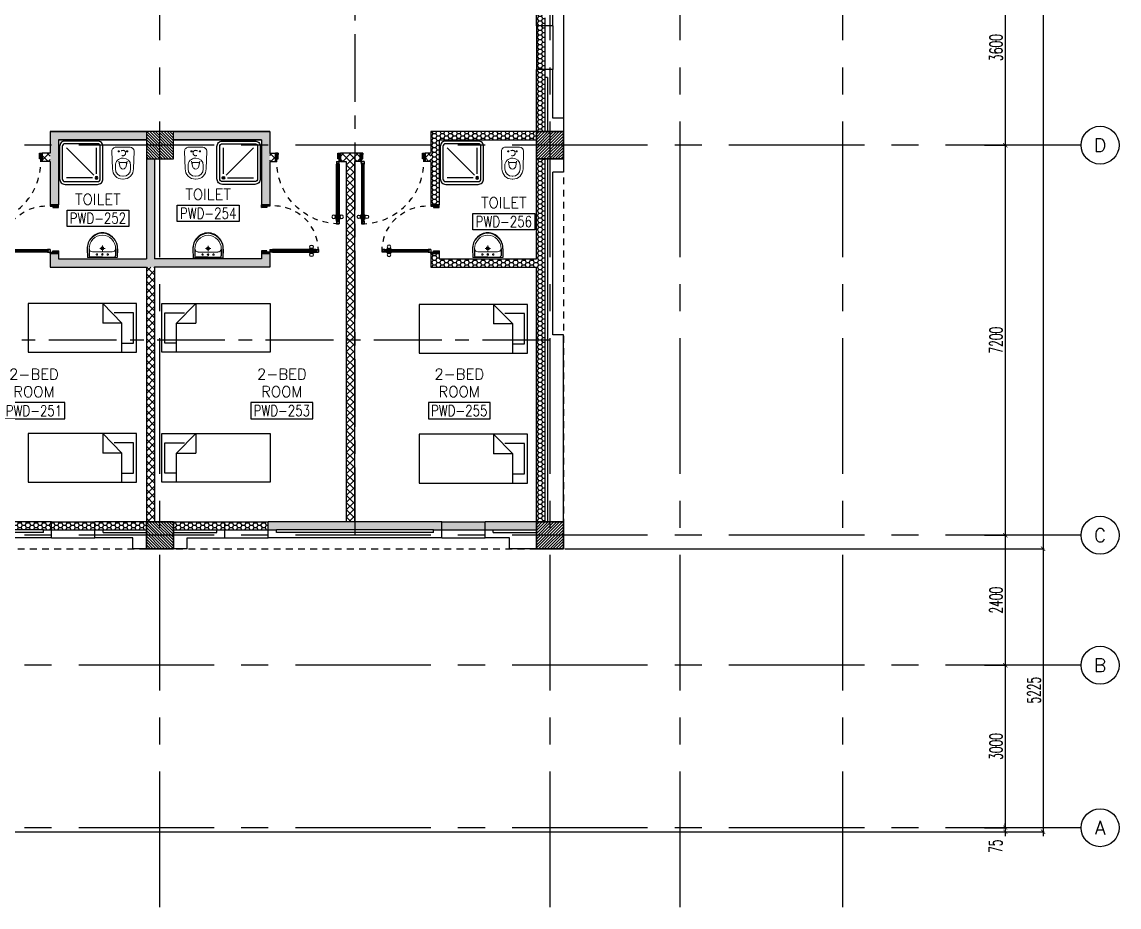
# Model space of a CAD drawing. Extents: x 88852.7 to 88945.7, y 39921.6 to 40001.1.
# Drawn here: x 88925.46 to 88945.71, y 39921.62 to 39937.95 of the extents above; entities that cross this region are included whole.
import ezdxf
from ezdxf.enums import TextEntityAlignment as Align

# ---------------------------------------------------------------- set-up
doc = ezdxf.new("R2010")
doc.units = 0
doc.header["$MEASUREMENT"] = 0
doc.header["$PDMODE"] = 34
for name, pattern in [('CENTER', [2, 1.25, -0.25, 0.25, -0.25]), ('CENTERX2', [4, 2.5, -0.5, 0.5, -0.5]), ('DASHED', [0.75, 0.5, -0.25]), ('HIDDEN', [0.375, 0.25, -0.125]), ('HIDDEN2', [0.1875, 0.125, -0.0625])]:
    doc.linetypes.add(name, pattern=pattern)
doc.layers.get('0').update_dxf_attribs({"linetype": 'CONTINUOUS'})
doc.layers.get('DEFPOINTS').update_dxf_attribs({"linetype": 'CONTINUOUS'})
for name, color, linetype in [('AX-CR', 2, 'CONTINUOUS'), ('AX-DIM', 4, 'CONTINUOUS'), ('AX-TXT', 2, 'CONTINUOUS'), ('AXES', 11, 'CENTERX2'), ('AXES1', 11, 'CENTER'), ('COL', 2, 'CONTINUOUS'), ('DOOR', 7, 'CONTINUOUS'), ('FIX', 3, 'CONTINUOUS'), ('FUR', 4, 'CONTINUOUS'), ('HAT', 8, 'CONTINUOUS'), ('HIDDEN', 9, 'HIDDEN2'), ('INSUL', 4, 'CONTINUOUS'), ('PROJ-L', 3, 'CONTINUOUS'), ('RM-BOX', 4, 'CONTINUOUS'), ('RM-NAME', 2, 'CONTINUOUS'), ('RM-NO', 2, 'CONTINUOUS'), ('WALL', 2, 'CONTINUOUS'), ('WallType', 11, 'CONTINUOUS'), ('WallType2', 3, 'CONTINUOUS'), ('WIN', 3, 'CONTINUOUS')]:
    doc.layers.add(name, color=color, linetype=linetype)
doc.styles.add('ROMANS', font='ROMANS.shx', dxfattribs={"width": 0.6})
doc.dimstyles.new('DIM-OUT', dxfattribs={"dimscale": 0, "dimtxt": 0.24, "dimasz": 0.08, "dimexe": 0.02, "dimexo": 0.02, "dimgap": 0.05, "dimtad": 1, "dimdec": 0, "dimlfac": 1000, "dimzin": 0, "dimdsep": 46, "dimtxsty": 'ROMANS', "dimblk1": 'ARCHTICK', "dimblk2": 'ARCHTICK', "dimsah": 1, "dimcen": 0.01, "dimdle": 0.08, "dimclrd": 4, "dimclre": 4, "dimclrt": 2, "dimadec": 0, "dimazin": 0, "dimtp": 2, "dimtm": 2, "dimtfac": 0.114286, "dimtdec": 0, "dimtix": 1, "dimtmove": 2, "dimatfit": 3, "dimldrblk": 'ARCHTICK', "dimfxl": 0, "dimtolj": 1, "dimtzin": 0, "dimarcsym": 0})
pattern_1 = [(0, (0, 0), (0.075, 0.04330127), [0.05, -0.1]), (120, (0, 0), (-0.074999999836, 0.043301270284), [0.05, -0.1]), (60, (0, 0), (1.64e-10, 0.086602540284), [-0.1, 0.05])]

# ---------------------------------------------------------------- blocks, each defined once
blk = doc.blocks.new('_ARCHTICK')
at = {"color": 0, "linetype": 'ByBlock', "const_width": 0.15}
blk.add_lwpolyline([(-0.5, -0.5), (0.5, 0.5)], dxfattribs=at)
blk = doc.blocks.new('*D597')
at = {"layer": 'AX-DIM', "color": 4, "lineweight": -2}
for p, q in [((88944.31, 39928.31), (88944.31, 39922.925)), ((88943.63, 39928.23), (88944.33, 39928.23)), ((88903.54, 39923.005), (88944.33, 39923.005))]:
    blk.add_line(p, q, dxfattribs=at)
at = {"layer": 'DEFPOINTS', "color": 0}
for p in [(88943.61, 39928.23), (88903.52, 39923.005), (88944.31, 39923.005)]:
    blk.add_point(p, dxfattribs=at)
at = {"layer": 'AX-DIM', "color": 4, "lineweight": -2, "xscale": 0.08, "yscale": 0.08, "zscale": 0.08}
for p, rotation in [((88944.31, 39928.23), 90), ((88944.31, 39923.005), 270)]:
    blk.add_blockref('_ARCHTICK', p, dxfattribs=dict(at, rotation=rotation))
at = {"layer": 'AX-DIM', "color": 2, "insert": (88944.14, 39925.617), "char_height": 0.24, "attachment_point": 5, "rotation": 90, "style": 'ROMANS'}
blk.add_mtext('\\A1;5225', dxfattribs=at)
blk = doc.blocks.new('*D622')
at = {"layer": 'AX-DIM', "color": 4, "lineweight": -2}
for p, q in [((88943.23, 39939.28), (88943.63, 39939.28)), ((88943.61, 39939.36), (88943.61, 39935.6)), ((88943.23, 39935.68), (88943.63, 39935.68))]:
    blk.add_line(p, q, dxfattribs=at)
at = {"layer": 'DEFPOINTS', "color": 0}
for p in [(88943.21, 39939.28), (88943.21, 39935.68), (88943.61, 39935.68)]:
    blk.add_point(p, dxfattribs=at)
at = {"layer": 'AX-DIM', "color": 4, "lineweight": -2, "xscale": 0.08, "yscale": 0.08, "zscale": 0.08}
for p, rotation in [((88943.61, 39939.28), 90), ((88943.61, 39935.68), 270)]:
    blk.add_blockref('_ARCHTICK', p, dxfattribs=dict(at, rotation=rotation))
at = {"layer": 'AX-DIM', "color": 2, "insert": (88943.44, 39937.48), "char_height": 0.24, "attachment_point": 5, "rotation": 90, "style": 'ROMANS'}
blk.add_mtext('\\A1;3600', dxfattribs=at)
blk = doc.blocks.new('*D625')
at = {"layer": 'AX-DIM', "color": 4, "lineweight": -2}
for p, q in [((88943.23, 39923.08), (88943.63, 39923.08)), ((88943.23, 39923.005), (88943.63, 39923.005)), ((88943.61, 39923.08), (88943.61, 39923.16)), ((88943.61, 39923.08), (88943.61, 39923.005)), ((88943.61, 39923.005), (88943.61, 39922.925))]:
    blk.add_line(p, q, dxfattribs=at)
at = {"layer": 'DEFPOINTS', "color": 0}
for p in [(88943.21, 39923.08), (88943.21, 39923.005), (88943.61, 39923.005)]:
    blk.add_point(p, dxfattribs=at)
at = {"layer": 'AX-DIM', "color": 4, "lineweight": -2, "xscale": 0.08, "yscale": 0.08, "zscale": 0.08}
for p, rotation in [((88943.61, 39923.08), 270), ((88943.61, 39923.005), 90)]:
    blk.add_blockref('_ARCHTICK', p, dxfattribs=dict(at, rotation=rotation))
at = {"layer": 'AX-DIM', "color": 2, "insert": (88943.435, 39922.74), "char_height": 0.24, "attachment_point": 5, "rotation": 90, "style": 'ROMANS'}
blk.add_mtext('\\A1;75', dxfattribs=at)
blk = doc.blocks.new('*D626')
at = {"layer": 'AX-DIM', "color": 4, "lineweight": -2}
for p, q in [((88943.23, 39926.08), (88943.63, 39926.08)), ((88943.61, 39926.16), (88943.61, 39923)), ((88943.23, 39923.08), (88943.63, 39923.08))]:
    blk.add_line(p, q, dxfattribs=at)
at = {"layer": 'DEFPOINTS', "color": 0}
for p in [(88943.21, 39926.08), (88943.21, 39923.08), (88943.61, 39923.08)]:
    blk.add_point(p, dxfattribs=at)
at = {"layer": 'AX-DIM', "color": 4, "lineweight": -2, "xscale": 0.08, "yscale": 0.08, "zscale": 0.08}
for p, rotation in [((88943.61, 39926.08), 90), ((88943.61, 39923.08), 270)]:
    blk.add_blockref('_ARCHTICK', p, dxfattribs=dict(at, rotation=rotation))
at = {"layer": 'AX-DIM', "color": 2, "insert": (88943.44, 39924.58), "char_height": 0.24, "attachment_point": 5, "rotation": 90, "style": 'ROMANS'}
blk.add_mtext('\\A1;3000', dxfattribs=at)
blk = doc.blocks.new('*D627')
at = {"layer": 'AX-DIM', "color": 4, "lineweight": -2}
for p, q in [((88943.23, 39928.48), (88943.63, 39928.48)), ((88943.61, 39928.56), (88943.61, 39926)), ((88943.23, 39926.08), (88943.63, 39926.08))]:
    blk.add_line(p, q, dxfattribs=at)
at = {"layer": 'DEFPOINTS', "color": 0}
for p in [(88943.21, 39928.48), (88943.21, 39926.08), (88943.61, 39926.08)]:
    blk.add_point(p, dxfattribs=at)
at = {"layer": 'AX-DIM', "color": 4, "lineweight": -2, "xscale": 0.08, "yscale": 0.08, "zscale": 0.08}
for p, rotation in [((88943.61, 39928.48), 90), ((88943.61, 39926.08), 270)]:
    blk.add_blockref('_ARCHTICK', p, dxfattribs=dict(at, rotation=rotation))
at = {"layer": 'AX-DIM', "color": 2, "insert": (88943.44, 39927.28), "char_height": 0.24, "attachment_point": 5, "rotation": 90, "style": 'ROMANS'}
blk.add_mtext('\\A1;2400', dxfattribs=at)
blk = doc.blocks.new('*D628')
at = {"layer": 'AX-DIM', "color": 4, "lineweight": -2}
for p, q in [((88943.61, 39935.76), (88943.61, 39928.4)), ((88943.23, 39935.68), (88943.63, 39935.68)), ((88943.23, 39928.48), (88943.63, 39928.48))]:
    blk.add_line(p, q, dxfattribs=at)
at = {"layer": 'DEFPOINTS', "color": 0}
for p in [(88943.21, 39935.68), (88943.21, 39928.48), (88943.61, 39928.48)]:
    blk.add_point(p, dxfattribs=at)
at = {"layer": 'AX-DIM', "color": 4, "lineweight": -2, "xscale": 0.08, "yscale": 0.08, "zscale": 0.08}
for p, rotation in [((88943.61, 39935.68), 90), ((88943.61, 39928.48), 270)]:
    blk.add_blockref('_ARCHTICK', p, dxfattribs=dict(at, rotation=rotation))
at = {"layer": 'AX-DIM', "color": 2, "insert": (88943.44, 39932.08), "char_height": 0.24, "attachment_point": 5, "rotation": 90, "style": 'ROMANS'}
blk.add_mtext('\\A1;7200', dxfattribs=at)
blk = doc.blocks.new('*D630')
at = {"layer": 'AX-DIM', "color": 4, "lineweight": -2}
for p, q in [((88944.31, 39987.63), (88944.31, 39928.15)), ((88935.48, 39987.55), (88944.33, 39987.55)), ((88935.48, 39928.23), (88944.33, 39928.23))]:
    blk.add_line(p, q, dxfattribs=at)
at = {"layer": 'DEFPOINTS', "color": 0}
for p in [(88935.46, 39987.55), (88935.46, 39928.23), (88944.31, 39928.23)]:
    blk.add_point(p, dxfattribs=at)
at = {"layer": 'AX-DIM', "color": 4, "lineweight": -2, "xscale": 0.08, "yscale": 0.08, "zscale": 0.08}
for p, rotation in [((88944.31, 39987.55), 90), ((88944.31, 39928.23), 270)]:
    blk.add_blockref('_ARCHTICK', p, dxfattribs=dict(at, rotation=rotation))
at = {"layer": 'AX-DIM', "color": 2, "insert": (88944.14, 39957.89), "char_height": 0.24, "attachment_point": 5, "rotation": 90, "style": 'ROMANS'}
blk.add_mtext('\\A1;59320', dxfattribs=at)
blk = doc.blocks.new('WC1')
at = {"layer": 'FIX', "lineweight": 20}
for p, q in [((-210, 204), (-538, 194)), ((-727, 5), (-727, -5)), ((-674, 5), (-674, -5)), ((-534, 24), (-540, 0)), ((-540, 0), (-534, -24)), ((-475, 141), (-538, 141)), ((-395, 76), (-490, 60)), ((-339, 5), (-339, -5)), ((-137, 0), (-137, 131)), ((-137, -131), (-137, 0)), ((-538, -141), (-475, -141)), ((-538, -194), (-210, -204)), ((-490, -60), (-395, -76)), ((-213, -204), (-210, -204))]:
    blk.add_line(p, q, dxfattribs=at)
at = {"layer": 'FIX', "linetype": 'Continuous', "lineweight": 20}
blk.add_line((-420, -47), (-420, 45), dxfattribs=at)
at = {"layer": 'FIX', "linetype": 'HIDDEN2', "lineweight": 20, "ltscale": 0.3}
blk.add_circle((-245, 0), 49.8, dxfattribs=at)
at = {"layer": 'FIX', "linetype": 'HIDDEN', "lineweight": 20, "ltscale": 0.05}
for centre in [(-213, 78), (-213, -77)]:
    blk.add_circle(centre, 11.6, dxfattribs=at)
at = {"layer": 'FIX', "lineweight": 20}
for centre, radius, start, end in [((-210, 131), 73, 360, 90), ((-538, 5), 189, 90, 180), ((-538, 5), 136, 90, 180), ((-473, -7), 68.2, 128.9242, 152.8468), ((-464, -18), 82, 108.496, 128.9242), ((-475, 5), 136, 360, 90), ((-538, -5), 189, 180, 270), ((-538, -5), 136, 180, 270), ((-473, 7), 68.2, 207.1532, 231.0758), ((-464, 18), 82, 231.0758, 251.504), ((-475, -5), 136, 270, 0), ((-210, -131), 73, 270, 0)]:
    blk.add_arc(centre, radius, start, end, dxfattribs=at)
at = {"layer": 'FIX', "linetype": 'Continuous', "lineweight": 20}
for centre, start, end in [((-443, 46), 357.6662, 91.6121), ((-442, -46), 268.3879, 2.3338)]:
    blk.add_arc(centre, 22.3, start, end, dxfattribs=at)
blk = doc.blocks.new('SHR1')
at = {"layer": 'FIX'}
for p, q in [((-196, 196), (-700, 700)), ((-143, 218), (-143, 700)), ((-218, 143), (-700, 143))]:
    blk.add_line(p, q, dxfattribs=at)
for points in [[(-825, 125), (-825, 725, -0.414214), (-725, 825), (-125, 825, -0.414214), (-25, 725), (-25, 125, -0.414214), (-125, 25), (-725, 25, -0.414214)], [(-775, 125), (-775, 725, -0.414214), (-725, 775), (-125, 775, -0.414214), (-75, 725), (-75, 125, -0.414214), (-125, 75), (-725, 75, -0.414214)]]:
    blk.add_lwpolyline(points, format="xyb", close=True, dxfattribs=at)
for radius in [25, 15]:
    blk.add_circle((-143, 143), radius, dxfattribs=at)
blk = doc.blocks.new('LAV1')
at = {"layer": 'FIX', "linetype": 'ByBlock', "ltscale": 0.3}
for p, q in [((-280, 210), (-275, 50)), ((-245, 210), (-245, 85)), ((245, 210), (245, 85)), ((280, 210), (275, 50)), ((0, 60), (-220, 60)), ((0, 60), (220, 60))]:
    blk.add_line(p, q, dxfattribs=at)
at = {"layer": 'FIX', "linetype": 'Continuous', "lineweight": 20}
for p, q in [((-275, 210), (-275, 50)), ((275, 210), (275, 50)), ((0, 50), (-275, 50)), ((0, 50), (-252, 50)), ((0, 155), (-181, 155)), ((0, 155), (181, 155)), ((0, 50), (275, 50)), ((0, 50), (252, 50))]:
    blk.add_line(p, q, dxfattribs=at)
at = {"layer": 'FIX', "linetype": 'DASHED', "lineweight": 20, "ltscale": 0.05}
for p, q in [((50, 220), (-50, 220)), ((0, 170), (0, 270)), ((0, 170), (0, 270))]:
    blk.add_line(p, q, dxfattribs=at)
at = {"layer": 'FIX', "lineweight": 20}
for p, q in [((16, 107), (-15, 107)), ((0, 92), (0, 123))]:
    blk.add_line(p, q, dxfattribs=at)
for centre, radius in [((0, 220), 29.5), ((0, 220), 22.5), ((0, 107), 15.5)]:
    blk.add_circle(centre, radius, dxfattribs=at)
at = {"layer": 'FIX', "linetype": 'HIDDEN', "lineweight": 20, "ltscale": 0.05}
for centre in [(-100, 107), (100, 107)]:
    blk.add_circle(centre, 12.4, dxfattribs=at)
at = {"layer": 'FIX', "linetype": 'ByBlock', "ltscale": 0.3}
for centre, radius, start, end in [((7, 220), 287, 91.3776, 182.0064), ((-7, 220), 287, 357.9936, 88.6224), ((-220, 85), 24.9, 179.7021, 269.9486), ((220, 85), 24.9, 270.0514, 0.2979)]:
    blk.add_arc(centre, radius, start, end, dxfattribs=at)
at = {"layer": 'FIX', "linetype": 'Continuous', "lineweight": 20}
for centre, radius, start, end in [((8, 217), 283, 91.6988, 181.351), ((8, 212), 253, 91.7328, 180.4884), ((-8, 217), 283, 358.649, 88.3012), ((-8, 212), 253, 359.5116, 88.2672), ((-179, 222), 66.9, 190.2006, 268.0786), ((179, 222), 66.9, 271.9214, 349.7994)]:
    blk.add_arc(centre, radius, start, end, dxfattribs=at)
blk = doc.blocks.new('DOOR90')
at = {"layer": 'DOOR', "linetype": 'ByBlock'}
for p, q in [((0, 0), (-150, 0)), ((-200, -25), (-1000, -25)), ((-200, -42), (-1000, -42)), ((-200, -58), (-1000, -58)), ((-1000, -75), (-200, -75))]:
    blk.add_line(p, q, dxfattribs=at)
at = {"layer": 'DOOR', "color": 0, "linetype": 'ByBlock'}
for p, q in [((-150, 0), (-150, -25)), ((-150, 0), (0, 0)), ((0, -50), (0, 0)), ((-1050, -25), (-1050, -75)), ((-1050, -75), (-1050, -25)), ((-1000, -25), (-1050, -25)), ((-1000, -75), (-1050, -75)), ((-1020, -42), (-1020, -58)), ((-1000, -42), (-1020, -42)), ((-1000, -58), (-1020, -58)), ((-1000, -25), (-1000, -42)), ((-1000, -58), (-1000, -75)), ((-968, -25), (-968, -18)), ((-878, -18), (-968, -18)), ((-968, -75), (-968, -82)), ((-878, -82), (-968, -82)), ((-955, -18), (-955, -9)), ((-955, -9), (-890, -9)), ((-955, -18), (-890, -18)), ((-955, -82), (-955, -91)), ((-955, -82), (-890, -82)), ((-955, -91), (-890, -91)), ((-890, -18), (-890, -9)), ((-890, -82), (-890, -91)), ((-878, -25), (-878, -18)), ((-878, -75), (-878, -82)), ((-200, -42), (-200, -25)), ((-200, -25), (-150, -25)), ((-180, -42), (-200, -42)), ((-200, -75), (-200, -58)), ((-200, -58), (-180, -58)), ((-150, -75), (-200, -75)), ((-180, -58), (-180, -42)), ((-150, -75), (-150, -25)), ((-150, -25), (-100, -25)), ((-100, -25), (-100, -50)), ((-100, -50), (0, -50)), ((-150, -900), (-150, -875)), ((-150, -875), (-100, -875)), ((0, -900), (-150, -900)), ((-150, -900), (0, -900)), ((-100, -850), (0, -850)), ((-100, -875), (-100, -850)), ((0, -850), (0, -900))]:
    blk.add_line(p, q, dxfattribs=at)
at = {"layer": 'DOOR', "color": 9, "linetype": 'ByBlock'}
for p, q in [((0, -50), (-114, 0)), ((0, -50), (-40, 0)), ((0, -50), (-100, -37)), ((0, -850), (-114, -900)), ((0, -850), (-100, -863)), ((0, -850), (-40, -900))]:
    blk.add_line(p, q, dxfattribs=at)
at = {"layer": 'DOOR', "color": 0, "linetype": 'ByBlock'}
for centre in [(-923, 24), (-923, -124)]:
    blk.add_circle(centre, 32.4, dxfattribs=at)
at = {"layer": 'DOOR', "color": 9, "linetype": 'ByBlock'}
for centre, radius, start, end in [((0, -50), 74.4, 137.7764, 180), ((0, -50), 54.4, 113.2074, 180), ((0, -50), 154, 161.1053, 166.2858), ((0, -50), 134, 158.1598, 169.28), ((0, -50), 114, 154.0838, 167.3774), ((0, -50), 94.4, 148.0182, 180), ((0, -50), 34.4, 90, 180), ((0, -50), 14.4, 90, 180), ((0, -850), 154, 193.7142, 198.8947), ((0, -850), 134, 190.72, 201.8402), ((0, -850), 94.4, 180, 211.9818), ((0, -850), 74.4, 180, 222.2236), ((0, -850), 54.4, 180, 246.7926), ((0, -850), 34.4, 180, 270), ((0, -850), 14.4, 180, 270)]:
    blk.add_arc(centre, radius, start, end, dxfattribs=at)
at = {"layer": 'DOOR', "linetype": 'HIDDEN', "ltscale": 0.5}
blk.add_arc((-222, -50), 828, 178.2701, 275.003, dxfattribs=at)
blk = doc.blocks.new('DOOR100')
at = {"layer": 'DOOR', "color": 0, "linetype": 'ByBlock'}
for p, q in [((-83, 1129), (-83, 1219)), ((-76, 1219), (-83, 1219)), ((-76, 1251), (-76, 1301)), ((-76, 1301), (-26, 1301)), ((-26, 1301), (-76, 1301)), ((-59, 1251), (-76, 1251)), ((-59, 1251), (-59, 1271)), ((-43, 1271), (-59, 1271)), ((-43, 1251), (-43, 1271)), ((-26, 1251), (-43, 1251)), ((-26, 1251), (-26, 1301)), ((-26, 1219), (-19, 1219)), ((-19, 1129), (-19, 1219)), ((-92, 1206), (-92, 1141)), ((-83, 1206), (-92, 1206)), ((-83, 1141), (-92, 1141)), ((-83, 1206), (-83, 1141)), ((-76, 1129), (-83, 1129)), ((-26, 1129), (-19, 1129)), ((-19, 1206), (-19, 1141)), ((-19, 1206), (-10, 1206)), ((-19, 1141), (-10, 1141)), ((-10, 1206), (-10, 1141)), ((-1201, 0), (-1201, 150)), ((-1201, 150), (-1176, 150)), ((-1201, 150), (-1201, 0)), ((-1151, 0), (-1201, 0)), ((-1176, 150), (-1176, 100)), ((-1176, 100), (-1151, 100)), ((-1151, 100), (-1151, 0)), ((-76, 200), (-59, 200)), ((-76, 150), (-76, 200)), ((-76, 150), (-26, 150)), ((-59, 200), (-59, 180)), ((-59, 180), (-43, 180)), ((-51, 100), (-51, 0)), ((-26, 100), (-51, 100)), ((-51, 0), (-1, 0)), ((-43, 200), (-26, 200)), ((-43, 180), (-43, 200)), ((-26, 200), (-26, 150)), ((-1, 150), (-26, 150)), ((-26, 150), (-26, 100)), ((-1, 150), (-1, 0))]:
    blk.add_line(p, q, dxfattribs=at)
at = {"layer": 'DOOR', "linetype": 'ByBlock'}
for p, q in [((-76, 1251), (-76, 200)), ((-59, 200), (-59, 1251)), ((-43, 200), (-43, 1251)), ((-26, 200), (-26, 1251))]:
    blk.add_line(p, q, dxfattribs=at)
at = {"layer": 'DOOR', "color": 9, "linetype": 'ByBlock'}
for p, q in [((-1151, 0), (-1201, 114)), ((-1151, 0), (-1201, 40)), ((-1151, 0), (-1164, 100)), ((-51, 0), (-1, 114)), ((-51, 0), (-38, 100)), ((-51, 0), (-1, 40))]:
    blk.add_line(p, q, dxfattribs=at)
at = {"layer": 'DOOR', "color": 0, "linetype": 'ByBlock'}
for centre in [(-125, 1174), (22, 1174)]:
    blk.add_circle(centre, 32.4, dxfattribs=at)
at = {"layer": 'DOOR', "linetype": 'HIDDEN', "ltscale": 0.5}
blk.add_arc((-27, 152), 1149, 89.961, 180.0931, dxfattribs=at)
at = {"layer": 'DOOR', "color": 9, "linetype": 'ByBlock'}
for centre, radius, start, end in [((-1151, 0), 154, 103.7142, 108.8947), ((-1151, 0), 134, 100.72, 111.8402), ((-1151, 0), 94.4, 90, 121.9818), ((-1151, 0), 74.4, 90, 132.2236), ((-1151, 0), 54.4, 90, 156.7926), ((-1151, 0), 34.4, 90, 180), ((-1151, 0), 14.4, 90, 180), ((-51, 0), 94.4, 58.0182, 90), ((-51, 0), 74.4, 47.7764, 90), ((-51, 0), 54.4, 23.2074, 90), ((-51, 0), 34.4, 0, 90), ((-51, 0), 14.4, 0, 90), ((-51, 0), 134, 68.1598, 79.28), ((-51, 0), 114, 64.0838, 77.3774), ((-51, 0), 154, 71.1053, 76.2858)]:
    blk.add_arc(centre, radius, start, end, dxfattribs=at)
blk = doc.blocks.new('RM1')
at = {"layer": 'RM-BOX'}
blk.add_lwpolyline([(570, -200), (-570, -200), (-570, -500), (570, -500)], close=True, dxfattribs=at)
at = {"layer": 'RM-NAME', "style": 'ROMANS'}
for tag, p in [('ROOMNAME1', (0, 324)), ('ROOMNAME2', (0, 0))]:
    blk.add_attdef(tag, text='', height=200, dxfattribs=at).set_placement(p, align=Align.MIDDLE)
at = {"layer": 'RM-NO', "style": 'ROMANS', "width": 0.8}
blk.add_attdef('ROOMNO', text='', height=200, dxfattribs=at).set_placement((0, -350), align=Align.MIDDLE)
blk = doc.blocks.new('AH20A')
at = {"layer": 'FUR'}
for p, q in [((0, 0.5), (0, -0.5)), ((1, 0.5), (0, 0.5)), ((0.136, 0.5), (0.136, -0.099)), ((1, -0.5), (1, 0.5)), ((0.136, 0.311), (0.028, 0.311)), ((0.028, 0.311), (0.028, -0.309)), ((0.136, -0.099), (0.313, -0.5)), ((0.136, -0.099), (0.313, -0.099)), ((0.313, -0.5), (0.313, -0.099)), ((0.028, -0.309), (0.208, -0.309)), ((0, -0.5), (1, -0.5))]:
    blk.add_line(p, q, dxfattribs=at)
blk = doc.blocks.new('*X585')
at = {"color": 0}
for p, q in [((253129, 125478), (253600, 125950)), ((253129, 125531), (253547, 125950)), ((253129, 125584), (253494, 125950)), ((253129, 125637), (253441, 125950)), ((253129, 125690), (253388, 125950)), ((253129, 125743), (253335, 125950)), ((253129, 125796), (253282, 125950)), ((253129, 125849), (253229, 125950)), ((253129, 125902), (253176, 125950)), ((253153, 125450), (253629, 125925)), ((253206, 125450), (253629, 125872)), ((253259, 125450), (253629, 125819)), ((253312, 125450), (253629, 125766)), ((253365, 125450), (253629, 125713)), ((253418, 125450), (253629, 125660)), ((253471, 125450), (253629, 125607)), ((253524, 125450), (253629, 125554)), ((253577, 125450), (253629, 125501))]:
    blk.add_line(p, q, dxfattribs=at)
blk = doc.blocks.new('COL50')
at = {"layer": 'COL'}
blk.add_lwpolyline([(-250, 250), (-250, -250), (250, -250), (250, 250)], close=True, dxfattribs=at)
blk = doc.blocks.new('*X578')
at = {"color": 0}
for p, q in [((245929, 169932), (246386, 170390)), ((245929, 169985), (246333, 170390)), ((245929, 170038), (246280, 170390)), ((245929, 170091), (246227, 170390)), ((245929, 170144), (246174, 170390)), ((245929, 170197), (246121, 170390)), ((245929, 170250), (246068, 170390)), ((245929, 170303), (246015, 170390)), ((245929, 170357), (245962, 170390)), ((245939, 169890), (246429, 170379)), ((245992, 169890), (246429, 170326)), ((246045, 169890), (246429, 170273)), ((246098, 169890), (246429, 170220)), ((246151, 169890), (246429, 170167)), ((246204, 169890), (246429, 170114)), ((246257, 169890), (246429, 170061)), ((246310, 169890), (246429, 170008)), ((246363, 169890), (246429, 169955)), ((246416, 169890), (246429, 169902))]:
    blk.add_line(p, q, dxfattribs=at)
blk = doc.blocks.new('*X586')
at = {"color": 0}
for p, q in [((253129, 118266), (253613, 118750)), ((253129, 118319), (253560, 118750)), ((253129, 118372), (253507, 118750)), ((253129, 118425), (253454, 118750)), ((253129, 118478), (253401, 118750)), ((253129, 118531), (253348, 118750)), ((253129, 118584), (253294, 118750)), ((253129, 118637), (253241, 118750)), ((253129, 118690), (253188, 118750)), ((253129, 118743), (253135, 118750)), ((253166, 118250), (253629, 118713)), ((253219, 118250), (253629, 118660)), ((253272, 118250), (253629, 118607)), ((253325, 118250), (253629, 118553)), ((253378, 118250), (253629, 118500)), ((253431, 118250), (253629, 118447)), ((253484, 118250), (253629, 118394)), ((253537, 118250), (253629, 118341)), ((253590, 118250), (253629, 118288))]:
    blk.add_line(p, q, dxfattribs=at)
blk = doc.blocks.new('*X571')
at = {"color": 0}
for p, q in [((245927, 177090), (246427, 177590)), ((245929, 177145), (246374, 177590)), ((245929, 177198), (246321, 177590)), ((245929, 177251), (246267, 177590)), ((245929, 177304), (246214, 177590)), ((245929, 177357), (246161, 177590)), ((245929, 177410), (246108, 177590)), ((245929, 177463), (246055, 177590)), ((245929, 177516), (246002, 177590)), ((245929, 177569), (245949, 177590)), ((245980, 177090), (246429, 177539)), ((246033, 177090), (246429, 177486)), ((246086, 177090), (246429, 177433)), ((246139, 177090), (246429, 177380)), ((246192, 177090), (246429, 177327)), ((246245, 177090), (246429, 177274)), ((246298, 177090), (246429, 177220)), ((246351, 177090), (246429, 177167)), ((246404, 177090), (246429, 177114))]:
    blk.add_line(p, q, dxfattribs=at)
blk = doc.blocks.new('AXR')
at = {"layer": 'AX-CR'}
blk.add_circle((350, 0), 350, dxfattribs=at)
at = {"layer": 'AX-TXT', "style": 'ROMANS'}
blk.add_attdef('AX', text='', height=250, dxfattribs=at).set_placement((350, 0), align=Align.MIDDLE)

msp = doc.modelspace()

# ---------------------------------------------------------------- hatches: boundary and pattern name
at = {"layer": 'WallType', "linetype": 'Continuous'}
h = msp.add_hatch(dxfattribs=at)
h.set_pattern_fill('ANSI37', color=256, scale=0.75, style=0)
h.paths.add_polyline_path([(88931.5978, 39935.3796), (88931.6103, 39935.3796), (88931.6103, 39935.5296), (88931.3415, 39935.5296), (88931.3415, 39935.3796), (88931.4478, 39935.3796), (88931.4478, 39932.0796), (88931.5978, 39932.0796)])
h.paths.add_polyline_path([(88931.5978, 39932.0796), (88931.4478, 39932.0796), (88931.4478, 39928.7296), (88931.5978, 39928.7296)])
h.paths.add_polyline_path([(88930.1405, 39935.5296), (88930.0353, 39935.5296), (88930.0353, 39935.3796), (88930.1405, 39935.3796)])
h.paths.add_polyline_path([(88931.704, 39935.5296), (88931.6103, 39935.5296), (88931.6103, 39935.3796), (88931.704, 39935.3796)])
h.paths.add_polyline_path([(88933.0103, 39935.5296), (88932.9051, 39935.5296), (88932.9051, 39935.3796), (88933.0103, 39935.3796)])
h.paths.add_polyline_path([(88927.9103, 39932.0796), (88927.7603, 39932.0796), (88927.7603, 39928.7296), (88927.9103, 39928.7296)])
h.paths.add_polyline_path([(88927.9103, 39933.4296), (88927.7603, 39933.4296), (88927.7603, 39932.0796), (88927.9103, 39932.0796)])
h.paths.add_polyline_path([(88924.4103, 39932.0796), (88924.3353, 39932.0796), (88924.3353, 39928.7296), (88924.4103, 39928.7296)])
h.paths.add_polyline_path([(88924.4853, 39932.0796), (88924.4103, 39932.0796), (88924.4103, 39928.7296), (88924.4853, 39928.7296)])
h.paths.add_polyline_path([(88924.4103, 39935.5296), (88924.1853, 39935.5296), (88924.1853, 39935.3796), (88924.3353, 39935.3796), (88924.3353, 39932.0796), (88924.4103, 39932.0796)])
h.paths.add_polyline_path([(88924.4853, 39935.3796), (88924.6353, 39935.3796), (88924.6353, 39935.5296), (88924.4103, 39935.5296), (88924.4103, 39932.0796), (88924.4853, 39932.0796)])
h.paths.add_polyline_path([(88925.9853, 39935.5296), (88925.8363, 39935.5296), (88925.8363, 39935.3796), (88925.9853, 39935.3796)])
h.paths.add_polyline_path([(88922.9842, 39935.5296), (88922.8353, 39935.5296), (88922.8353, 39935.3796), (88922.9842, 39935.3796)])
at = {"layer": 'WallType2', "linetype": 'Continuous'}
h = msp.add_hatch(dxfattribs=at)
h.set_pattern_fill('HONEY', color=256, scale=0.4, style=0)
h.set_pattern_definition(pattern_1)
h.paths.add_polyline_path([(88935.1103, 39940.6796), (88934.9603, 39940.6796), (88934.9603, 39939.2796), (88935.1103, 39939.2796)])
h.paths.add_polyline_path([(88935.1103, 39939.2796), (88934.9603, 39939.2796), (88934.9603, 39938.4796), (88934.9603, 39937.8796), (88935.1103, 39937.8796)])
h = msp.add_hatch(dxfattribs=at)
h.set_pattern_fill('HONEY', color=256, scale=0.4, style=0)
h.set_pattern_definition(pattern_1)
h.paths.add_polyline_path([(88935.1103, 39937.8796), (88934.9603, 39937.8796), (88934.9603, 39937.0796), (88935.1103, 39937.0796)])
h.paths.add_polyline_path([(88935.1103, 39937.0796), (88934.9603, 39937.0796), (88934.9603, 39935.9296), (88935.1103, 39935.9296)])
h = msp.add_hatch(dxfattribs=at)
h.set_pattern_fill('HONEY', color=256, scale=0.4, style=0)
h.set_pattern_definition(pattern_1)
h.paths.add_polyline_path([(88928.0103, 39933.5796), (88927.9103, 39933.5796), (88927.9103, 39935.4296), (88927.7603, 39935.4296), (88927.7603, 39933.5796), (88926.1353, 39933.5796), (88926.1353, 39933.6796), (88925.9853, 39933.6796), (88925.9853, 39933.4296), (88927.9103, 39933.4296), (88928.0103, 39933.4296)])
h.paths.add_polyline_path([(88930.0353, 39933.6796), (88929.8853, 39933.6796), (88929.8853, 39933.5796), (88928.0103, 39933.5796), (88928.0103, 39933.4296), (88930.0353, 39933.4296)])
h.paths.add_polyline_path([(88930.0353, 39935.5296), (88930.0353, 39935.6796), (88929.8853, 39935.6796), (88929.8853, 39934.5796), (88930.0353, 39934.5796)])
h.paths.add_polyline_path([(88930.0353, 39935.9296), (88928.2603, 39935.9296), (88928.2603, 39935.7796), (88929.8853, 39935.7796), (88929.8853, 39935.6796), (88930.0353, 39935.6796)])
h.paths.add_polyline_path([(88927.7603, 39935.9296), (88925.9853, 39935.9296), (88925.9853, 39935.6796), (88926.1353, 39935.6796), (88926.1353, 39935.7796), (88927.7603, 39935.7796)])
h.paths.add_polyline_path([(88926.1353, 39935.6796), (88925.9853, 39935.6796), (88925.9853, 39935.5296), (88925.9853, 39934.5796), (88926.1353, 39934.5796)])
h = msp.add_hatch(dxfattribs=at)
h.set_pattern_fill('HONEY', color=256, scale=0.4, style=0)
h.set_pattern_definition(pattern_1)
h.paths.add_polyline_path([(88934.9603, 39935.9296), (88933.0103, 39935.9296), (88933.0103, 39935.6796), (88933.1603, 39935.6796), (88933.1603, 39935.7796), (88934.9603, 39935.7796)])
h.paths.add_polyline_path([(88933.1603, 39935.6796), (88933.0103, 39935.6796), (88933.0103, 39935.5296), (88933.0103, 39934.5796), (88933.1603, 39934.5796)])
h = msp.add_hatch(dxfattribs=at)
h.set_pattern_fill('HONEY', color=256, scale=0.4, style=0)
h.set_pattern_definition(pattern_1)
h.paths.add_polyline_path([(88935.1103, 39935.4296), (88934.9603, 39935.4296), (88934.9603, 39933.5796), (88933.1603, 39933.5796), (88933.1603, 39933.6796), (88933.0103, 39933.6796), (88933.0103, 39933.4296), (88934.9603, 39933.4296), (88934.9603, 39932.0796), (88935.1103, 39932.0796)])
h = msp.add_hatch(dxfattribs=at)
h.set_pattern_fill('HONEY', color=256, scale=0.4, style=0)
h.set_pattern_definition(pattern_1)
h.paths.add_polyline_path([(88935.1103, 39932.0796), (88934.9603, 39932.0796), (88934.9603, 39928.7296), (88935.1103, 39928.7296)])
h = msp.add_hatch(dxfattribs=at)
h.set_pattern_fill('HONEY', color=256, scale=0.4, style=0)
h.set_pattern_definition(pattern_1)
h.paths.add_polyline_path([(88924.4103, 39928.7296), (88922.8103, 39928.7296), (88922.8103, 39928.5796), (88924.4103, 39928.5796)])
h.paths.add_polyline_path([(88926.0103, 39928.7296), (88924.4853, 39928.7296), (88924.4103, 39928.7296), (88924.4103, 39928.5796), (88926.0103, 39928.5796)])
h = msp.add_hatch(dxfattribs=at)
h.set_pattern_fill('HONEY', color=256, scale=0.4, style=0)
h.set_pattern_definition(pattern_1)
h.paths.add_polyline_path([(88926.8103, 39928.7296), (88926.0103, 39928.7296), (88926.0103, 39928.5796), (88926.8103, 39928.5796)])
h.paths.add_polyline_path([(88927.7603, 39928.7296), (88926.8103, 39928.7296), (88926.8103, 39928.5796), (88927.7603, 39928.5796)])
h = msp.add_hatch(dxfattribs=at)
h.set_pattern_fill('HONEY', color=256, scale=0.4, style=0)
h.set_pattern_definition(pattern_1)
h.paths.add_polyline_path([(88929.2103, 39928.7296), (88928.2603, 39928.7296), (88928.2603, 39928.5796), (88929.2103, 39928.5796)])
h = msp.add_hatch(dxfattribs=at)
h.set_pattern_fill('HONEY', color=256, scale=0.4, style=0)
h.set_pattern_definition(pattern_1)
h.paths.add_polyline_path([(88930.0103, 39928.7296), (88929.2103, 39928.7296), (88929.2103, 39928.5796), (88930.0103, 39928.5796)])
h = msp.add_hatch(dxfattribs=at)
h.set_pattern_fill('HONEY', color=256, scale=0.4, style=0)
h.set_pattern_definition(pattern_1)
h.paths.add_polyline_path([(88934.9603, 39928.7296), (88934.0103, 39928.7296), (88934.0103, 39928.5796), (88934.9603, 39928.5796)])
h.paths.add_polyline_path([(88934.0103, 39928.7296), (88933.2103, 39928.7296), (88933.2103, 39928.5796), (88934.0103, 39928.5796)])
h.paths.add_polyline_path([(88933.2103, 39928.7296), (88931.6103, 39928.7296), (88931.6103, 39928.5796), (88933.2103, 39928.5796)])
h.paths.add_polyline_path([(88931.6103, 39928.7296), (88931.4478, 39928.7296), (88930.0103, 39928.7296), (88930.0103, 39928.5796), (88931.6103, 39928.5796)])

# ---------------------------------------------------------------- linework, layer by layer
at = {"layer": 'AXES'}
for p, q in [((88928.0103, 39921.6153), (88928.0103, 40000.4279)), ((88935.2103, 39921.6153), (88935.2103, 40000.4279)), ((88937.6103, 39921.6153), (88937.6103, 40000.4279)), ((88940.6103, 39921.6153), (88940.6103, 40000.4279)), ((88945.0103, 39935.6796), (88876.9703, 39935.6796)), ((88945.0103, 39928.4796), (88876.9703, 39928.4796)), ((88945.0103, 39926.0796), (88876.9703, 39926.0796)), ((88945.0103, 39923.0796), (88876.9703, 39923.0796))]:
    msp.add_line(p, q, dxfattribs=at)
at = {"layer": 'AXES1'}
for p, q in [((88931.6103, 39928.4796), (88931.6103, 39987.2996)), ((88935.2103, 39932.0796), (88892.9203, 39932.0796))]:
    msp.add_line(p, q, dxfattribs=at)
at = {"layer": 'COL'}
msp.add_lwpolyline([(88928.2603, 39928.7296), (88928.2603, 39928.2296), (88927.7603, 39928.2296), (88927.7603, 39928.7296)], close=True, dxfattribs=at)
at = {"layer": 'HIDDEN'}
for p, q in [((88935.4603, 39987.0576), (88935.4603, 39928.7296)), ((88903.1103, 39928.2296), (88934.9603, 39928.2296))]:
    msp.add_line(p, q, dxfattribs=at)
at = {"layer": 'INSUL'}
for p, q in [((88935.1103, 39936.9296), (88935.1103, 39935.9296)), ((88935.1603, 39936.9296), (88935.1103, 39936.9296)), ((88935.1603, 39936.9296), (88935.1603, 39935.9296)), ((88935.1103, 39935.4296), (88935.1103, 39928.7296)), ((88935.1603, 39935.4296), (88935.1603, 39928.7296)), ((88925.8603, 39928.5796), (88922.9603, 39928.5796)), ((88925.8603, 39928.5296), (88922.9603, 39928.5296)), ((88925.8603, 39928.5296), (88925.8603, 39928.5796)), ((88926.9603, 39928.5296), (88926.9603, 39928.5796)), ((88926.9603, 39928.5796), (88927.7603, 39928.5796)), ((88926.9603, 39928.5296), (88927.7603, 39928.5296)), ((88928.2603, 39928.5796), (88929.0603, 39928.5796)), ((88928.2603, 39928.5296), (88929.0603, 39928.5296)), ((88929.0603, 39928.5296), (88929.0603, 39928.5796)), ((88930.1603, 39928.5296), (88930.1603, 39928.5796)), ((88933.0603, 39928.5796), (88930.1603, 39928.5796)), ((88933.0603, 39928.5296), (88930.1603, 39928.5296)), ((88933.0603, 39928.5296), (88933.0603, 39928.5796)), ((88934.1603, 39928.5296), (88934.1603, 39928.5796)), ((88934.1603, 39928.5796), (88934.9603, 39928.5796)), ((88934.1603, 39928.5296), (88934.9603, 39928.5296))]:
    msp.add_line(p, q, dxfattribs=at)
at = {"layer": 'PROJ-L'}
msp.add_line((88935.4603, 39942.6296), (88935.4603, 39935.9296), dxfattribs=at)
at = {"layer": 'WALL'}
for p, q in [((88935.2603, 39937.8796), (88935.2603, 39940.6796)), ((88934.9603, 39937.8796), (88934.9603, 39938.3296)), ((88935.2603, 39937.8796), (88934.9603, 39937.8796)), ((88935.2603, 39937.0796), (88934.9603, 39937.0796)), ((88934.9603, 39935.9296), (88934.9603, 39937.0796)), ((88935.2603, 39936.1796), (88935.2603, 39937.0796)), ((88935.4603, 39936.1796), (88935.2603, 39936.1796)), ((88935.4603, 39936.1796), (88935.4603, 39935.1796)), ((88925.9853, 39935.9296), (88925.9853, 39935.5296)), ((88926.1353, 39935.7796), (88926.1353, 39934.5796)), ((88929.8853, 39935.7796), (88929.8853, 39934.5796)), ((88930.0353, 39935.9296), (88930.0353, 39935.5296)), ((88933.0103, 39935.9296), (88933.0103, 39935.5296)), ((88933.1603, 39935.7796), (88933.1603, 39934.5796)), ((88925.9853, 39935.3796), (88925.9853, 39934.5796)), ((88927.7603, 39935.4296), (88927.7603, 39933.5796)), ((88927.9103, 39935.4296), (88927.9103, 39933.5796)), ((88930.0353, 39935.3796), (88930.0353, 39934.5796)), ((88931.4478, 39935.3796), (88931.4478, 39928.7296)), ((88931.5978, 39935.3796), (88931.5978, 39928.7296)), ((88933.0103, 39935.3796), (88933.0103, 39934.5796)), ((88934.9603, 39933.5796), (88934.9603, 39935.4296)), ((88935.2603, 39932.1796), (88935.2603, 39935.1796)), ((88935.4603, 39935.1796), (88935.2603, 39935.1796)), ((88925.9853, 39934.5796), (88926.1353, 39934.5796)), ((88930.0353, 39934.5796), (88929.8853, 39934.5796)), ((88933.0103, 39934.5796), (88933.1603, 39934.5796)), ((88925.9853, 39933.6796), (88926.1353, 39933.6796)), ((88925.9853, 39933.6796), (88925.9853, 39933.4296)), ((88926.1353, 39933.6796), (88926.1353, 39933.5796)), ((88926.1353, 39933.5796), (88927.7603, 39933.5796)), ((88929.8853, 39933.5796), (88927.9103, 39933.5796)), ((88930.0353, 39933.6796), (88929.8853, 39933.6796)), ((88929.8853, 39933.6796), (88929.8853, 39933.5796)), ((88930.0353, 39933.6796), (88930.0353, 39933.4296)), ((88933.0103, 39933.6796), (88933.1603, 39933.6796)), ((88933.0103, 39933.6796), (88933.0103, 39933.4296)), ((88933.1603, 39933.6796), (88933.1603, 39933.5796)), ((88933.1603, 39933.5796), (88934.9603, 39933.5796)), ((88925.9853, 39933.4296), (88927.7603, 39933.4296)), ((88927.7603, 39933.4296), (88927.7603, 39928.7296)), ((88930.0353, 39933.4296), (88927.9103, 39933.4296)), ((88927.9103, 39933.4296), (88927.9103, 39928.7296)), ((88933.0103, 39933.4296), (88934.9603, 39933.4296)), ((88934.9603, 39928.7296), (88934.9603, 39933.4296)), ((88935.4603, 39932.1796), (88935.2603, 39932.1796)), ((88935.4603, 39928.2296), (88935.4603, 39932.1796)), ((88926.0103, 39928.7296), (88924.3353, 39928.7296)), ((88926.0103, 39928.4296), (88926.0103, 39928.7296)), ((88926.8103, 39928.4296), (88926.8103, 39928.7296)), ((88927.7603, 39928.7296), (88926.8103, 39928.7296)), ((88928.2603, 39928.7296), (88929.2103, 39928.7296)), ((88929.2103, 39928.4296), (88929.2103, 39928.7296)), ((88930.0103, 39928.4296), (88930.0103, 39928.7296)), ((88931.4478, 39928.7296), (88930.0103, 39928.7296)), ((88933.2103, 39928.7296), (88931.4478, 39928.7296)), ((88933.2103, 39928.4296), (88933.2103, 39928.7296)), ((88934.0103, 39928.4296), (88934.0103, 39928.7296)), ((88934.9603, 39928.7296), (88934.0103, 39928.7296)), ((88926.0103, 39928.4296), (88922.8103, 39928.4296)), ((88927.5103, 39928.4296), (88926.8103, 39928.4296)), ((88927.5103, 39928.2296), (88927.5103, 39928.4296)), ((88928.5103, 39928.4296), (88929.2103, 39928.4296)), ((88928.5103, 39928.2296), (88928.5103, 39928.4296)), ((88933.2103, 39928.4296), (88930.0103, 39928.4296)), ((88934.4603, 39928.4296), (88934.0103, 39928.4296)), ((88934.4603, 39928.2296), (88934.4603, 39928.4296)), ((88928.5103, 39928.2296), (88927.5103, 39928.2296)), ((88935.4603, 39928.2296), (88934.4603, 39928.2296))]:
    msp.add_line(p, q, dxfattribs=at)
at = {"layer": 'WALL', "linetype": 'ByBlock'}
for p, q in [((88927.7603, 39935.9296), (88925.9853, 39935.9296)), ((88927.7603, 39935.9296), (88925.9853, 39935.9296)), ((88925.9853, 39935.9296), (88927.7603, 39935.9296)), ((88927.7603, 39935.7796), (88926.1353, 39935.7796)), ((88926.1353, 39935.7796), (88927.7603, 39935.7796)), ((88926.1353, 39935.7796), (88927.7603, 39935.7796)), ((88928.2603, 39935.9296), (88930.0353, 39935.9296)), ((88928.2603, 39935.9296), (88930.0353, 39935.9296)), ((88930.0353, 39935.9296), (88928.2603, 39935.9296)), ((88928.2603, 39935.7796), (88929.8853, 39935.7796)), ((88928.2603, 39935.7796), (88929.8853, 39935.7796)), ((88929.8853, 39935.7796), (88928.2603, 39935.7796)), ((88929.8853, 39935.7796), (88928.2603, 39935.7796)), ((88934.9603, 39935.9296), (88933.0103, 39935.9296)), ((88933.1603, 39935.7796), (88934.9603, 39935.7796)), ((88933.1603, 39935.7796), (88934.9603, 39935.7796)), ((88925.9853, 39935.5296), (88925.8353, 39935.5296)), ((88925.9853, 39935.3796), (88925.8353, 39935.3796)), ((88930.0353, 39935.5296), (88930.1415, 39935.5296)), ((88930.0353, 39935.3796), (88930.1415, 39935.3796)), ((88931.704, 39935.5296), (88931.3415, 39935.5296)), ((88931.3415, 39935.3796), (88931.4478, 39935.3796)), ((88931.704, 39935.3796), (88931.5978, 39935.3796)), ((88933.0103, 39935.5296), (88932.904, 39935.5296)), ((88933.0103, 39935.3796), (88932.904, 39935.3796))]:
    msp.add_line(p, q, dxfattribs=at)
at = {"layer": 'WALL', "color": 2, "linetype": 'ByBlock'}
for p, q in [((88925.8353, 39935.5296), (88925.8353, 39935.3796)), ((88930.1415, 39935.5296), (88930.1415, 39935.3796)), ((88931.3415, 39935.5296), (88931.3415, 39935.3796)), ((88931.704, 39935.5296), (88931.704, 39935.3796)), ((88932.904, 39935.5296), (88932.904, 39935.3796))]:
    msp.add_line(p, q, dxfattribs=at)
at = {"layer": 'WALL', "linetype": 'ByBlock', "ltscale": 0.3}
for points in [[(88927.7603, 39935.4296), (88928.2603, 39935.4296), (88928.2603, 39935.9296), (88927.7603, 39935.9296)], [(88934.9603, 39935.4296), (88935.4603, 39935.4296), (88935.4603, 39935.9296), (88934.9603, 39935.9296)], [(88927.7603, 39928.2296), (88928.2603, 39928.2296), (88928.2603, 39928.7296), (88927.7603, 39928.7296)], [(88934.9603, 39928.2296), (88935.4603, 39928.2296), (88935.4603, 39928.7296), (88934.9603, 39928.7296)], [(88934.9603, 39928.2296), (88935.4603, 39928.2296), (88935.4603, 39928.7296), (88934.9603, 39928.7296)]]:
    msp.add_lwpolyline(points, close=True, dxfattribs=at)
at = {"layer": 'WIN'}
for p, q in [((88935.1103, 39938.0296), (88935.1103, 39936.9296)), ((88934.9603, 39937.8796), (88934.9603, 39937.0796)), ((88934.9603, 39937.8796), (88934.9603, 39937.0796)), ((88935.2603, 39937.8796), (88935.2603, 39937.0796)), ((88935.2603, 39937.8796), (88935.2603, 39937.0796)), ((88926.0103, 39928.7296), (88926.8103, 39928.7296)), ((88926.0103, 39928.7296), (88926.8103, 39928.7296)), ((88929.2103, 39928.7296), (88930.0103, 39928.7296)), ((88929.2103, 39928.7296), (88930.0103, 39928.7296)), ((88933.2103, 39928.7296), (88934.0103, 39928.7296)), ((88933.2103, 39928.7296), (88934.0103, 39928.7296)), ((88925.8603, 39928.5796), (88926.9603, 39928.5796)), ((88929.0603, 39928.5796), (88930.1603, 39928.5796)), ((88933.0603, 39928.5796), (88934.1603, 39928.5796)), ((88926.0103, 39928.4296), (88926.8103, 39928.4296)), ((88926.0103, 39928.4296), (88926.8103, 39928.4296)), ((88929.2103, 39928.4296), (88930.0103, 39928.4296)), ((88929.2103, 39928.4296), (88930.0103, 39928.4296)), ((88933.2103, 39928.4296), (88934.0103, 39928.4296)), ((88933.2103, 39928.4296), (88934.0103, 39928.4296))]:
    msp.add_line(p, q, dxfattribs=at)

# ---------------------------------------------------------------- block references
at = {"layer": 'AXES', "xscale": 0.001000000003841706, "yscale": 0.000999999996565748, "zscale": 0.001}
for p, values in [((88945.0103, 39935.6796), {'AX': 'D'}), ((88945.0103, 39928.4796), {'AX': 'C'}), ((88945.0103, 39926.0796), {'AX': 'B'}), ((88945.0103, 39923.0796), {'AX': 'A'})]:
    msp.add_blockref('AXR', p, dxfattribs=at).add_auto_attribs(values)
at = {"layer": 'COL', "xscale": 0.001000000003841706, "yscale": 0.000999999996565748, "zscale": 0.001, "rotation": 180}
msp.add_blockref('COL50', (88928.0103, 39935.6796), dxfattribs=at)
at = {"layer": 'COL', "zscale": 0.001}
for p, xscale, yscale in [((88935.2103, 39935.6796), -0.001000000003841706, 0.000999999996565748), ((88935.2103, 39928.4796), -0.001000000003841706, 0.000999999996565748), ((88935.2103, 39928.4796), -0.001000000047497451, 0.0009999999892897904)]:
    msp.add_blockref('COL50', p, dxfattribs=dict(at, xscale=xscale, yscale=yscale))
at = {"layer": 'DOOR', "color": 0, "linetype": 'ByBlock', "yscale": 0.000999999996565748, "zscale": 0.001, "rotation": 180}
for name, p, xscale in [('DOOR100', (88924.6353, 39935.5296), 0.001000000003841706), ('DOOR100', (88931.3415, 39935.5296), -0.001000000003841706), ('DOOR100', (88931.704, 39935.5296), 0.001000000003841706), ('DOOR90', (88926.1353, 39933.6796), -0.001000000003841706), ('DOOR90', (88929.8853, 39933.6796), 0.001000000003841706), ('DOOR90', (88933.1603, 39933.6796), -0.001000000003841706)]:
    msp.add_blockref(name, p, dxfattribs=dict(at, xscale=xscale))
at = {"layer": 'FIX'}
for name, p, xscale, yscale, zscale, rotation in [('SHR1', (88926.9833, 39934.9316), -0.000999999996565748, 0.000999999996565748, 0.001, 90), ('SHR1', (88929.0373, 39934.9316), 0.000999999996565748, 0.000999999996565748, 0.001, 270), ('SHR1', (88934.0083, 39934.9316), -0.000999999996565748, 0.000999999996565748, 0.001, 90), ('WC1', (88927.3278, 39935.7796), 0.000999999996565748, 0.000999999996565748, 0.001, 90), ('WC1', (88928.6698, 39935.7796), -0.000999999996565748, 0.000999999996565748, 0.001, 270), ('WC1', (88934.5163, 39935.7796), 0.000999999996565748, 0.000999999996565748, 0.001, 90), ('AH20A', (88927.5795, 39932.3064), 2, 0.9000000000014552, 2, 180), ('AH20A', (88928.0443, 39932.3064), -2, 0.9000000000014552, 2, 180), ('AH20A', (88934.792, 39932.2915), 2, 0.9000000000014552, 2, 180), ('AH20A', (88927.5795, 39929.9076), 2, 0.9000000000014552, 2, 180), ('AH20A', (88928.0443, 39929.9076), -2, 0.9000000000014552, 2, 180), ('AH20A', (88934.792, 39929.8927), 2, 0.9000000000014552, 2, 180)]:
    msp.add_blockref(name, p, dxfattribs=dict(at, xscale=xscale, yscale=yscale, zscale=zscale, rotation=rotation))
at = {"layer": 'FIX', "linetype": 'ByBlock', "ltscale": 0.3, "xscale": 0.001000000003841706, "yscale": 0.000999999996565748, "zscale": 0.001}
for p in [(88926.9478, 39933.5546), (88928.8978, 39933.5526), (88934.0603, 39933.5546)]:
    msp.add_blockref('LAV1', p, dxfattribs=at)
at = {"layer": 'HAT', "xscale": -0.001000000003841706, "yscale": 0.000999999996565748, "zscale": 0.001, "rotation": 180}
for name in ['*X578', '*X571']:
    msp.add_blockref(name, (88681.8317, 40105.8193), dxfattribs=at)
at = {"layer": 'HAT', "xscale": 0.001000000003841706, "yscale": 0.000999999996565748, "zscale": 0.001}
for name in ['*X585', '*X586']:
    msp.add_blockref(name, (88681.8317, 39809.9798), dxfattribs=at)
at = {"layer": 'RM-NAME'}
ref = msp.add_blockref('RM1', (88926.8653, 39934.6809), dxfattribs=dict(at, xscale=-0.001000000003841706, yscale=0.000999999996565748, zscale=0.001))
ref.add_attrib('ROOMNO', 'PWD-252', dxfattribs={"layer": 'RM-NO', "height": 0.2, "style": 'ROMANS', "width": 0.8}).set_placement((88926.8653, 39934.3309), align=Align.MIDDLE)
ref.add_attrib('ROOMNAME2', 'TOILET', dxfattribs={"height": 0.2, "style": 'ROMANS'}).set_placement((88926.8653, 39934.6809), align=Align.MIDDLE)
ref = msp.add_blockref('RM1', (88928.9004, 39934.7709), dxfattribs=dict(at, xscale=-0.001000000003841706, yscale=0.000999999996565748, zscale=0.001))
ref.add_attrib('ROOMNO', 'PWD-254', dxfattribs={"layer": 'RM-NO', "height": 0.2, "style": 'ROMANS', "width": 0.8}).set_placement((88928.9004, 39934.4209), align=Align.MIDDLE)
ref.add_attrib('ROOMNAME2', 'TOILET', dxfattribs={"height": 0.2, "style": 'ROMANS'}).set_placement((88928.9004, 39934.7709), align=Align.MIDDLE)
ref = msp.add_blockref('RM1', (88934.3569, 39934.6187), dxfattribs=dict(at, xscale=-0.001000000003841706, yscale=0.000999999996565748, zscale=0.001))
ref.add_attrib('ROOMNO', 'PWD-256', dxfattribs={"layer": 'RM-NO', "height": 0.2, "style": 'ROMANS', "width": 0.8}).set_placement((88934.3569, 39934.2687), align=Align.MIDDLE)
ref.add_attrib('ROOMNAME2', 'TOILET', dxfattribs={"height": 0.2, "style": 'ROMANS'}).set_placement((88934.3569, 39934.6187), align=Align.MIDDLE)
at = {"layer": 'RM-NAME', "xscale": 0.001000000003841706, "yscale": 0.000999999996565748, "zscale": 0.001}
for p, values in [((88925.6852, 39931.127), {'ROOMNO': 'PWD-251', 'ROOMNAME2': 'ROOM', 'ROOMNAME1': '2-BED'}), ((88930.2597, 39931.1286), {'ROOMNO': 'PWD-253', 'ROOMNAME2': 'ROOM', 'ROOMNAME1': '2-BED'}), ((88933.5332, 39931.128), {'ROOMNO': 'PWD-255', 'ROOMNAME2': 'ROOM', 'ROOMNAME1': '2-BED'})]:
    msp.add_blockref('RM1', p, dxfattribs=at).add_auto_attribs(values)

# ---------------------------------------------------------------- dimensions: what is measured, and where the dimension line sits
at = {"layer": 'AX-DIM'}
for base, p1, p2, picture, middle in [((88944.3103, 39928.2296), (88935.4603, 39987.5496), (88935.4603, 39928.2296), '*D630', (88944.1403, 39957.8896)), ((88943.6103, 39935.6796), (88943.2103, 39939.2796), (88943.2103, 39935.6796), '*D622', (88943.4403, 39937.4796)), ((88943.6103, 39928.4796), (88943.2103, 39935.6796), (88943.2103, 39928.4796), '*D628', (88943.4403, 39932.0796)), ((88943.6103, 39926.0796), (88943.2103, 39928.4796), (88943.2103, 39926.0796), '*D627', (88943.4403, 39927.2796)), ((88944.3103, 39923.0046), (88943.6103, 39928.2296), (88903.5204, 39923.0046), '*D597', (88944.1403, 39925.6171)), ((88943.6103, 39923.0796), (88943.2103, 39926.0796), (88943.2103, 39923.0796), '*D626', (88943.4403, 39924.5796))]:
    dim = msp.add_linear_dim(base=base, p1=p1, p2=p2, angle=270, dimstyle='DIM-OUT', override={"dimscale": 1}, dxfattribs=at)
    dim.commit()
    dim.dimension.update_dxf_attribs({"geometry": picture, "text_midpoint": middle})
dim = msp.add_linear_dim(base=(88943.6103, 39923.0046), p1=(88943.2103, 39923.0796), p2=(88943.2103, 39923.0046), angle=270, dimstyle='DIM-OUT', override={"dimscale": 1}, dxfattribs=at)
dim.commit()
dim.dimension.update_dxf_attribs({"geometry": '*D625', "text_midpoint": (88943.4353, 39922.7401), "dimtype": 160})

doc.saveas('drawing.dxf')
